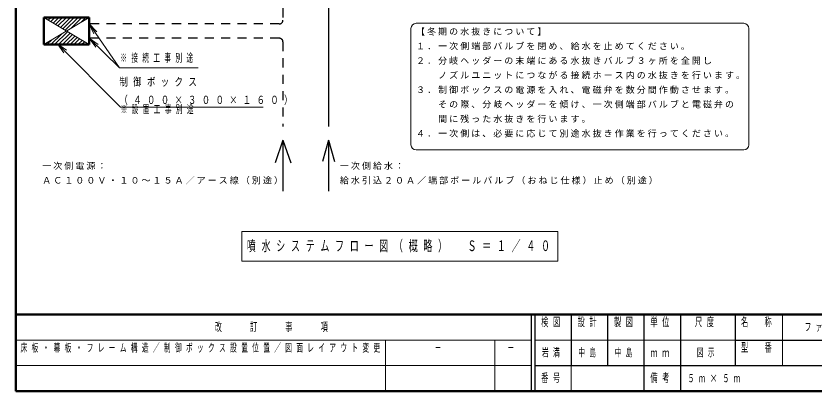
# Model space of a CAD drawing. Units: millimetres on the paper. Extents: x -385 to 15, y -594 to 267.
# Drawn here: x -385 to -165.8, y -594 to -490.9 of the extents above; entities that cross this region are included whole.
import ezdxf
from ezdxf.enums import TextEntityAlignment as Align

# ---------------------------------------------------------------- set-up
doc = ezdxf.new("R2010")
doc.units = ezdxf.units.MM
doc.linetypes.add('USER1', pattern=[4.5, 2.5, -2])
doc.layers.add('1_40', color=4, linetype='Continuous', lineweight=25)
doc.layers.add('NAKAMURA図枠', color=7, linetype='Continuous', lineweight=13)
doc.layers.add('図面情報', color=7, linetype='Continuous')
doc.styles.add('ＭＳ ゴシック', font='')
doc.styles.get('ＭＳ ゴシック').set_extended_font_data('MS Gothic')

msp = doc.modelspace()

# ---------------------------------------------------------------- linework, layer by layer
at = {"layer": '1_40', "color": 7, "linetype": 'USER1'}
for p, q in [((-311.663, -461.796), (-311.663, -492.084)), ((-312.663, -493.084), (-364.884, -493.084)), ((-312.663, -497.051), (-364.884, -497.051)), ((-311.663, -498.051), (-311.663, -521.257))]:
    msp.add_line(p, q, dxfattribs=at)
at = {"layer": '1_40', "color": 7}
for p, q in [((-299.163, -475.004), (-299.163, -521.257)), ((-311.663, -525.007), (-313.846, -531.248)), ((-311.663, -525.007), (-309.48, -531.248)), ((-311.663, -525.007), (-311.663, -539.05)), ((-299.163, -525.007), (-300.799, -530.905)), ((-299.163, -525.007), (-297.527, -530.905)), ((-299.163, -525.007), (-299.163, -539.05))]:
    msp.add_line(p, q, dxfattribs=at)
at = {"layer": '1_40', "color": 7, "lineweight": 13}
for p, q in [((-364.884, -491.301), (-377.384, -498.801)), ((-377.384, -491.301), (-364.884, -498.801)), ((-376.424, -491.301), (-376.784, -491.66)), ((-375.364, -491.301), (-376.121, -492.058)), ((-374.303, -491.301), (-375.458, -492.456)), ((-373.242, -491.301), (-374.795, -492.854)), ((-372.182, -491.301), (-374.132, -493.251)), ((-371.121, -491.301), (-373.469, -493.649)), ((-370.06, -491.301), (-372.807, -494.047)), ((-369, -491.301), (-372.144, -494.445)), ((-367.939, -491.301), (-371.481, -494.842)), ((-366.878, -491.301), (-369.87, -494.293)), ((-365.818, -491.301), (-367.218, -492.702)), ((-363.601, -495.842), (-364.884, -493.084)), ((-364.884, -493.084), (-362.776, -495.277)), ((-364.884, -493.084), (-363.189, -495.559)), ((-364.884, -493.084), (-356.588, -505.2)), ((-185.107, -492.926), (-275.107, -492.926)), ((-370.818, -495.24), (-374.378, -498.801)), ((-276.507, -494.326), (-276.507, -526.326)), ((-183.707, -526.326), (-183.707, -494.326)), ((-375.173, -497.475), (-376.5, -498.801)), ((-372.522, -495.884), (-375.439, -498.801)), ((-370.155, -495.638), (-373.318, -498.801)), ((-369.492, -496.036), (-372.257, -498.801)), ((-368.829, -496.433), (-371.196, -498.801)), ((-368.166, -496.831), (-370.136, -498.801)), ((-367.503, -497.229), (-369.075, -498.801)), ((-363.094, -499.51), (-364.884, -497.051)), ((-364.884, -497.051), (-362.393, -498.796)), ((-364.884, -497.051), (-362.744, -499.153)), ((-371.836, -501.063), (-373.604, -498.588)), ((-373.604, -498.588), (-371.129, -500.356)), ((-373.604, -498.588), (-371.483, -500.709)), ((-366.84, -497.627), (-368.014, -498.801)), ((-366.177, -498.024), (-366.954, -498.801)), ((-365.514, -498.422), (-365.893, -498.801)), ((-275.107, -527.726), (-185.107, -527.726)), ((-322.982, -550.191), (-322.982, -558.324)), ((-236.182, -550.191), (-322.982, -550.191)), ((-236.182, -558.324), (-236.182, -550.191)), ((-322.982, -558.324), (-236.182, -558.324))]:
    msp.add_line(p, q, dxfattribs=at)
at = {"layer": '1_40', "color": 140, "lineweight": 50}
for p, q in [((-377.384, -491.301), (-364.884, -491.301)), ((-377.384, -498.801), (-377.384, -491.301)), ((-364.884, -491.301), (-364.884, -498.801)), ((-364.884, -498.801), (-377.384, -498.801))]:
    msp.add_line(p, q, dxfattribs=at)
at = {"layer": '1_40', "color": 7, "lineweight": 13}
for points in [[(-364.884, -497.051), (-356.588, -505.2), (-334.93, -505.2)], [(-373.604, -498.588), (-356.245, -515.947), (-317.064, -515.947)]]:
    msp.add_lwpolyline(points, dxfattribs=at)
at = {"layer": '1_40', "color": 7, "linetype": 'USER1'}
for centre, start, end in [((-312.663, -492.084), 270, 0), ((-312.663, -498.051), 0, 90)]:
    msp.add_arc(centre, 1, start, end, dxfattribs=at)
at = {"layer": '1_40', "color": 7, "lineweight": 13}
for centre, start, end in [((-275.107, -494.326), 90, 180), ((-185.107, -494.326), 0, 90), ((-275.107, -526.326), 180, 270), ((-185.107, -526.326), 270, 0)]:
    msp.add_arc(centre, 1.4, start, end, dxfattribs=at)
at = {"layer": 'NAKAMURA図枠', "lineweight": 50}
for p, q in [((-385, -327), (-385, -594)), ((-385, -573), (0, -573)), ((-385, -594), (0, -594))]:
    msp.add_line(p, q, dxfattribs=at)
at = {"layer": 'NAKAMURA図枠', "color": 211, "lineweight": 25}
for p, q in [((-243.5, -573), (-243.5, -594)), ((-242.5, -573), (-242.5, -594)), ((-232.5, -573), (-232.5, -587)), ((-222.5, -573), (-222.5, -587)), ((-212.5, -573), (-212.5, -594)), ((-202.5, -573), (-202.5, -587)), ((-187.5, -573), (-187.5, -587)), ((-187.5, -580), (-70, -580)), ((-242.5, -587), (0, -587))]:
    msp.add_line(p, q, dxfattribs=at)
at = {"layer": 'NAKAMURA図枠'}
for p, q in [((-174.5, -573), (-174.5, -587)), ((-385, -580), (-243.5, -580)), ((-283.5, -580), (-283.5, -594)), ((-253.5, -580), (-253.5, -594)), ((-242.5, -580), (-187.5, -580)), ((-385, -587), (-243.5, -587)), ((-232.5, -587), (-232.5, -594))]:
    msp.add_line(p, q, dxfattribs=at)
at = {"layer": 'NAKAMURA図枠', "lineweight": 25}
msp.add_line((-202.5, -587), (-202.5, -594), dxfattribs=at)

# ---------------------------------------------------------------- texts
at = {"layer": '1_40', "color": 7, "style": 'ＭＳ ゴシック'}
for s, insert, char_height, attachment_point in [('\\T1.23;【冬期の水抜きについて】', (-275.107, -494.326), 1.76, 1), ('\\T1.23;１．一次側端部バルブを閉め、給水を止めてください。', (-275.107, -498.326), 1.76, 1), ('\\T1.64;\\W0.6;※接続工事別途', (-356.347, -502.55), 2.199, 4), ('\\T1.23;２．分岐ヘッダーの末端にある水抜きバルブ３ヶ所を全開し', (-275.107, -502.326), 1.76, 1), ('\\T1.23;\u3000\u3000ノズルユニットにつながる接続ホース内の水抜きを行います。', (-275.107, -506.326), 1.76, 1), ('\\T1.64;\\W0.75;制御ボックス', (-356.579, -509.147), 2.199, 4), ('\\T1.23;３．制御ボックスの電源を入れ、電磁弁を数分間作動させます。', (-275.107, -510.326), 1.76, 1), ('\\T1.64;\\W0.75;（４００×３００×１６０）', (-356.579, -514.147), 2.199, 4), ('\\T1.64;\\W0.6;※設置工事別途', (-356.245, -515.447), 2.199, 1), ('\\T1.23;\u3000\u3000その際、分岐ヘッダーを傾け、一次側端部バルブと電磁弁の', (-275.107, -514.326), 1.76, 1), ('\\T1.23;\u3000\u3000間に残った水抜きを行います。', (-275.107, -518.326), 1.76, 1), ('\\T1.23;４．一次側は、必要に応じて別途水抜き作業を行ってください。', (-275.107, -522.326), 1.76, 1), ('\\T1.23;一次側電源：', (-377.785, -532.216), 1.76, 4), ('\\T1.23;一次側給水：', (-296.035, -532.216), 1.76, 4), ('\\T1.23;ＡＣ１００Ｖ・１０～１５Ａ／アース線（別途）', (-377.785, -536.216), 1.76, 4), ('\\T1.23;給水引込２０Ａ／端部ボールバルブ（おねじ仕様）止め（別途）', (-296.035, -536.216), 1.76, 4), ('\\T1.64;\\W0.6;噴水システムフロー図（概略）\u3000Ｓ＝１／４０', (-321.582, -554.257), 2.933, 4)]:
    msp.add_mtext(s, dxfattribs=dict(at, insert=insert, char_height=char_height, attachment_point=attachment_point))
at = {"layer": 'NAKAMURA図枠', "color": 4, "char_height": 2.346, "style": 'ＭＳ ゴシック'}
for s, insert, attachment_point in [('\\T1.64;\\W0.6;検図', (-237.5, -573.833), 2), ('\\T1.64;\\W0.6;設計', (-227.5, -573.833), 2), ('\\T1.64;\\W0.6;製図', (-217.5, -573.833), 2), ('\\T1.64;\\W0.6;単位', (-207.5, -573.833), 2), ('\\T1.64;\\W0.6;尺度', (-195.25, -573.833), 2), ('\\T1.64;\\W0.6;名\u3000称', (-181, -573.833), 2), ('\\T1.64;\\W0.6;改\u3000\u3000訂\u3000\u3000事\u3000\u3000項', (-314.25, -576.5), 5), ('\\T1.64;\\W0.6;型\u3000番', (-181, -580.833), 2), ('\\T1.64;\\W0.6;ｍｍ', (-207.5, -583.5), 5), ('\\T1.64;\\W0.6;番号', (-237.5, -590.5), 5), ('\\T1.64;\\W0.6;備考', (-207.5, -590.5), 5)]:
    msp.add_mtext(s, dxfattribs=dict(at, insert=insert, attachment_point=attachment_point))
at = {"layer": '図面情報', "style": 'ＭＳ ゴシック', "width": 0.6}
for p in [(-270, -581), (-250, -581)]:
    msp.add_text('－', height=2.199, dxfattribs=at).set_placement(p, align=Align.TOP_LEFT)
at = {"layer": '図面情報', "char_height": 2.199, "style": 'ＭＳ ゴシック'}
for s, insert, attachment_point in [('\\T1.64;\\W0.6;ファウンテンデッキ', (-154.75, -576.5), 5), ('\\T1.64;\\W0.6;床板・幕板・フレーム構造／制御ボックス設置位置／図面レイアウト変更', (-383.75, -581), 1), ('\\T1.64;\\W0.6;岩満', (-237.5, -583.5), 5), ('\\T1.64;\\W0.6;中島', (-227.5, -583.5), 5), ('\\T1.64;\\W0.6;中島', (-217.5, -583.5), 5), ('\\T1.64;\\W0.6;図示', (-198, -583.5), 4), ('\\T1.64;\\W0.6;５ｍ×５ｍ', (-200.5, -590.5), 4)]:
    msp.add_mtext(s, dxfattribs=dict(at, insert=insert, attachment_point=attachment_point))

doc.saveas('drawing.dxf')
